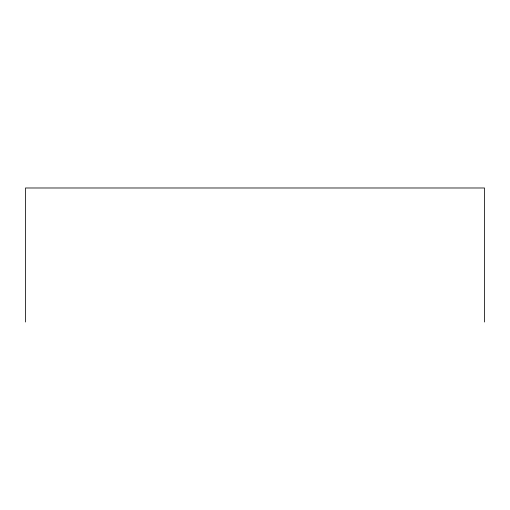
<?xml version="1.0" encoding="UTF-8"?>
<svg xmlns="http://www.w3.org/2000/svg" width="510" height="510" viewBox="0 0 510 510"><rect width="100%" height="100%" fill="white"/><g stroke="black" fill="none" stroke-linecap="round" stroke-linejoin="round"><path stroke-width="0.76" d="M484.5 322.014L484.5 187.986L25.5 187.986L25.5 322.014"/></g></svg>
